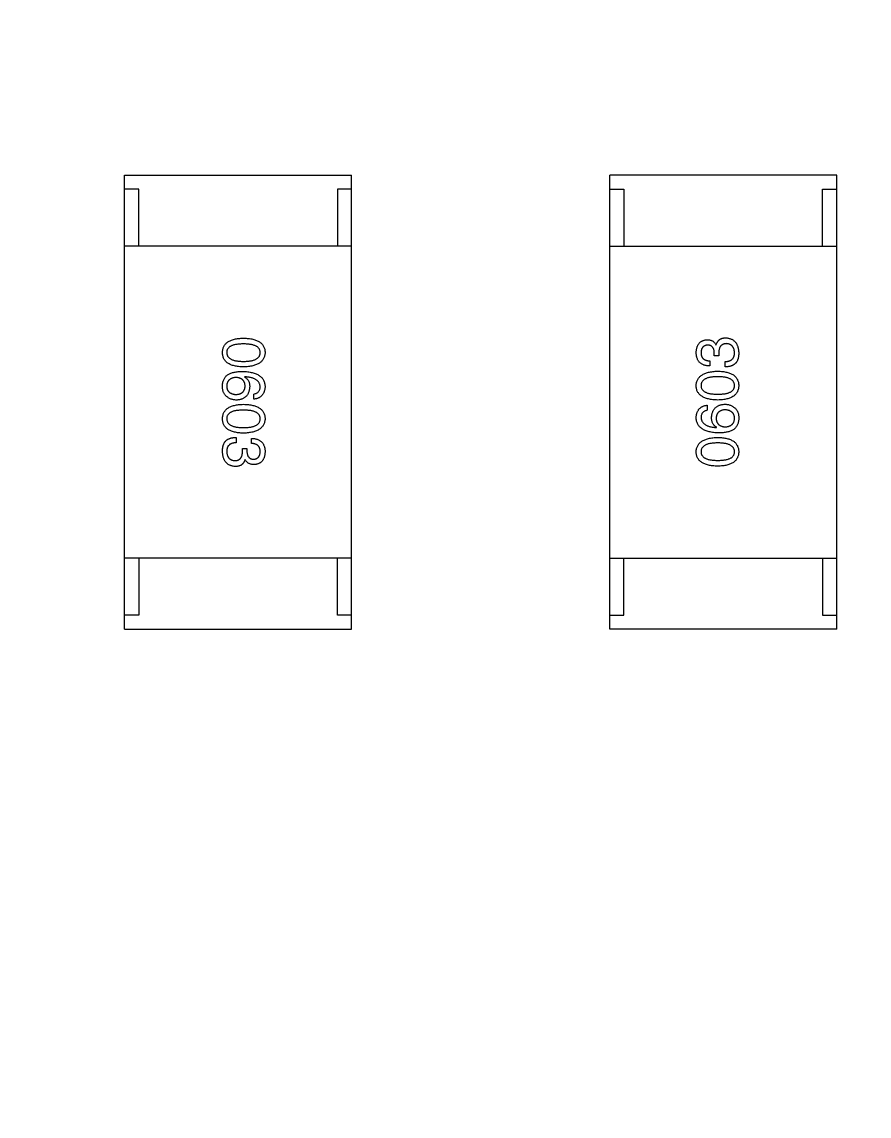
# Model space of a CAD drawing. Header units: millimetres. Extents: x 104 to 312, y 235 to 317.
# Drawn here: x 271.196 to 274.182, y 271.122 to 274.977 of the extents above; entities that cross this region are included whole.
import ezdxf

# ---------------------------------------------------------------- set-up
doc = ezdxf.new("R2010")
doc.units = ezdxf.units.MM
doc.header["$LTSCALE"] = 0.5
doc.linetypes.add('CENTER', pattern=[50.8, 31.75, -6.35, 6.35, -6.35])
doc.layers.get('0').update_dxf_attribs({"linetype": 'CONTINUOUS'})

msp = doc.modelspace()

# ---------------------------------------------------------------- linework, layer by layer
at = {"linetype": 'Continuous'}
for p, q in [((271.5577, 272.8373), (271.5577, 274.4373)), ((271.5577, 274.4373), (272.3577, 274.4373)), ((272.3577, 272.8373), (272.3577, 274.4373)), ((273.2674, 272.8376), (273.2674, 274.4376)), ((274.0674, 274.4376), (273.2674, 274.4376)), ((274.0674, 272.8376), (274.0674, 274.4376)), ((271.6077, 274.3873), (271.5577, 274.3873)), ((271.6077, 274.1873), (271.6077, 274.3873)), ((272.3077, 274.3873), (272.3077, 274.1873)), ((272.3577, 274.3873), (272.3077, 274.3873)), ((273.2674, 274.3876), (273.3174, 274.3876)), ((273.3174, 274.3876), (273.3174, 274.1876)), ((274.0174, 274.1876), (274.0174, 274.3876)), ((274.0174, 274.3876), (274.0674, 274.3876)), ((272.3577, 274.1873), (271.5577, 274.1873)), ((273.2674, 274.1876), (274.0674, 274.1876)), ((273.6419, 273.8395), (273.6427, 273.8395)), ((273.6206, 273.7829), (273.6206, 273.7649)), ((273.6361, 273.8009), (273.6361, 273.8108)), ((273.6517, 273.8009), (273.6361, 273.8009)), ((273.6517, 273.8099), (273.6517, 273.8009)), ((273.6747, 273.7616), (273.6747, 273.7804)), ((271.9815, 273.7268), (271.9807, 273.726)), ((272.0135, 273.6481), (272.0135, 273.6661)), ((273.6115, 273.6268), (273.6115, 273.6088)), ((273.6435, 273.5481), (273.6443, 273.5489)), ((271.9504, 273.5133), (271.9504, 273.4945)), ((272.0045, 273.492), (272.0045, 273.51)), ((271.9733, 273.465), (271.9733, 273.474)), ((271.9733, 273.474), (271.9889, 273.474)), ((271.9889, 273.474), (271.9889, 273.4641)), ((271.9832, 273.4354), (271.9824, 273.4354)), ((272.3577, 273.0873), (271.5577, 273.0873)), ((271.6077, 273.0873), (271.6077, 272.8873)), ((272.3077, 272.8873), (272.3077, 273.0873)), ((273.2674, 273.0876), (274.0674, 273.0876)), ((273.3174, 272.8876), (273.3174, 273.0876)), ((274.0174, 273.0876), (274.0174, 272.8876)), ((271.6077, 272.8873), (271.5577, 272.8873)), ((272.3577, 272.8873), (272.3077, 272.8873)), ((273.2674, 272.8876), (273.3174, 272.8876)), ((274.0174, 272.8876), (274.0674, 272.8876)), ((271.5577, 272.8373), (272.3577, 272.8373)), ((274.0674, 272.8376), (273.2674, 272.8376))]:
    msp.add_line(p, q, dxfattribs=at)
msp.add_circle((274.8618, 271.1524), 27.5, dxfattribs=at)
at = {"color": 1, "linetype": 'CENTER'}
msp.add_circle((274.8621, 271.0916), 21.0001, dxfattribs=at)
at = {"linetype": 'Continuous'}
msp.add_arc((274.8618, 271.1524), 24.842, 307.50561, 229.18658, dxfattribs=at)
for points, knots in [([(271.9028, 273.8122), (271.9029, 273.8142), (271.9031, 273.8181), (271.904, 273.8237), (271.9056, 273.829), (271.9076, 273.8339), (271.9103, 273.8384), (271.9135, 273.8425), (271.9173, 273.8463), (271.9217, 273.8496), (271.9266, 273.8527), (271.9321, 273.8552), (271.9382, 273.8575), (271.9448, 273.8594), (271.9519, 273.8609), (271.9597, 273.862), (271.9679, 273.8627), (271.9737, 273.8629), (271.9766, 273.863)], [0, 0, 0, 0, 0.059135, 0.115606, 0.169241, 0.221578, 0.273261, 0.324749, 0.377329, 0.431642, 0.488541, 0.548597, 0.612232, 0.680174, 0.752504, 0.829777, 0.912307, 1, 1, 1, 1]), ([(271.9766, 273.863), (271.9797, 273.8629), (271.9856, 273.8627), (271.9941, 273.862), (272.0021, 273.8609), (272.0095, 273.8594), (272.0163, 273.8575), (272.0226, 273.8552), (272.0283, 273.8527), (272.0333, 273.8496), (272.0379, 273.8463), (272.0418, 273.8425), (272.0451, 273.8384), (272.0479, 273.8339), (272.05, 273.829), (272.0516, 273.8237), (272.0526, 273.8181), (272.0528, 273.8142), (272.0528, 273.8122)], [0, 0, 0, 0, 0.088823, 0.172287, 0.250296, 0.323438, 0.392244, 0.456221, 0.516635, 0.573871, 0.628, 0.680335, 0.731489, 0.782557, 0.834044, 0.886738, 0.942089, 1, 1, 1, 1]), ([(273.5722, 273.8124), (273.5723, 273.8141), (273.5724, 273.8175), (273.5731, 273.8223), (273.574, 273.8269), (273.5752, 273.8311), (273.5766, 273.8351), (273.5783, 273.8387), (273.5803, 273.842), (273.5826, 273.845), (273.5851, 273.8477), (273.588, 273.8501), (273.5911, 273.8521), (273.5945, 273.8538), (273.5982, 273.8552), (273.6021, 273.8563), (273.6063, 273.8571), (273.6092, 273.8574), (273.6107, 273.8575)], [0, 0, 0, 0, 0.077845, 0.151584, 0.221397, 0.287366, 0.350104, 0.410398, 0.467998, 0.524388, 0.579979, 0.635152, 0.690917, 0.747936, 0.806661, 0.867861, 0.932479, 1, 1, 1, 1]), ([(273.6107, 273.8575), (273.6126, 273.8574), (273.6161, 273.8574), (273.6212, 273.8565), (273.6258, 273.8551), (273.63, 273.8531), (273.6337, 273.8505), (273.637, 273.8474), (273.6397, 273.8437), (273.6411, 273.8409), (273.6419, 273.8395)], [0, 0, 0, 0, 0.143686, 0.277942, 0.40333, 0.521785, 0.638573, 0.755208, 0.874773, 1, 1, 1, 1]), ([(273.6427, 273.8395), (273.643, 273.8405), (273.6436, 273.8424), (273.6447, 273.8452), (273.6461, 273.8478), (273.6475, 273.8502), (273.6491, 273.8524), (273.6508, 273.8545), (273.6527, 273.8563), (273.6547, 273.858), (273.6569, 273.8594), (273.6593, 273.8606), (273.6617, 273.8617), (273.6644, 273.8625), (273.6671, 273.8633), (273.6701, 273.8637), (273.6731, 273.864), (273.6752, 273.864), (273.6763, 273.864)], [0, 0, 0, 0, 0.069445, 0.136039, 0.200011, 0.261745, 0.322328, 0.381403, 0.438864, 0.496655, 0.554398, 0.612391, 0.672266, 0.733005, 0.79604, 0.861293, 0.928785, 1, 1, 1, 1]), ([(273.6763, 273.864), (273.6781, 273.8639), (273.6816, 273.8637), (273.6866, 273.8628), (273.6914, 273.8615), (273.6957, 273.8599), (273.6998, 273.8579), (273.7035, 273.8555), (273.7069, 273.8527), (273.71, 273.8495), (273.7127, 273.846), (273.7151, 273.8421), (273.7171, 273.8378), (273.7188, 273.8331), (273.7202, 273.828), (273.7212, 273.8226), (273.7219, 273.8168), (273.7221, 273.8128), (273.7222, 273.8108)], [0, 0, 0, 0, 0.068236, 0.132937, 0.194125, 0.253174, 0.310181, 0.365986, 0.421096, 0.476216, 0.532352, 0.590232, 0.649824, 0.71274, 0.778406, 0.848058, 0.921922, 1, 1, 1, 1]), ([(271.9766, 273.8426), (271.9742, 273.8425), (271.9696, 273.8425), (271.9629, 273.8421), (271.9567, 273.8416), (271.9509, 273.8408), (271.9456, 273.8396), (271.9407, 273.8384), (271.9363, 273.8369), (271.9324, 273.8351), (271.9289, 273.8331), (271.9259, 273.8308), (271.9233, 273.8283), (271.9213, 273.8255), (271.9196, 273.8226), (271.9184, 273.8193), (271.9177, 273.8158), (271.9176, 273.8135), (271.9176, 273.8122)], [0, 0, 0, 0, 0.096457, 0.187288, 0.27178, 0.350132, 0.423455, 0.491343, 0.554037, 0.612253, 0.666313, 0.717038, 0.764921, 0.811214, 0.856775, 0.902988, 0.950234, 1, 1, 1, 1]), ([(272.0356, 273.8122), (272.0356, 273.8135), (272.0355, 273.8158), (272.0348, 273.8193), (272.0337, 273.8226), (272.032, 273.8256), (272.0299, 273.8283), (272.0273, 273.8308), (272.0243, 273.8331), (272.0208, 273.8351), (272.0169, 273.8369), (272.0125, 273.8384), (272.0076, 273.8396), (272.0023, 273.8408), (271.9965, 273.8416), (271.9903, 273.8421), (271.9836, 273.8425), (271.979, 273.8425), (271.9766, 273.8426)], [0, 0, 0, 0, 0.049764, 0.097007, 0.143217, 0.188577, 0.235116, 0.282997, 0.333719, 0.387776, 0.445989, 0.508679, 0.576563, 0.649481, 0.728235, 0.812722, 0.903548, 1, 1, 1, 1]), ([(273.6124, 273.8386), (273.6115, 273.8386), (273.6097, 273.8384), (273.6072, 273.8379), (273.6048, 273.8372), (273.6026, 273.8364), (273.6006, 273.8353), (273.5988, 273.8341), (273.597, 273.8327), (273.5955, 273.8311), (273.5942, 273.8293), (273.593, 273.8273), (273.5919, 273.8251), (273.5911, 273.8228), (273.5904, 273.8202), (273.5899, 273.8175), (273.5895, 273.8146), (273.5895, 273.8126), (273.5894, 273.8116)], [0, 0, 0, 0, 0.067655, 0.132224, 0.194132, 0.253145, 0.309858, 0.366002, 0.421361, 0.47702, 0.532632, 0.590536, 0.65067, 0.713258, 0.779588, 0.848803, 0.921949, 1, 1, 1, 1]), ([(273.6361, 273.8108), (273.6361, 273.8119), (273.636, 273.814), (273.6356, 273.8171), (273.6351, 273.8199), (273.6344, 273.8226), (273.6335, 273.8251), (273.6324, 273.8274), (273.6312, 273.8294), (273.6298, 273.8313), (273.6282, 273.8329), (273.6265, 273.8344), (273.6245, 273.8356), (273.6224, 273.8366), (273.6202, 273.8375), (273.6177, 273.8381), (273.6151, 273.8385), (273.6133, 273.8386), (273.6124, 273.8386)], [0, 0, 0, 0, 0.079415, 0.154091, 0.22508, 0.29186, 0.355026, 0.415127, 0.472418, 0.528511, 0.583551, 0.638361, 0.693547, 0.750023, 0.807857, 0.868401, 0.932259, 1, 1, 1, 1]), ([(273.6788, 273.8436), (273.6777, 273.8435), (273.6755, 273.8435), (273.6725, 273.8431), (273.6696, 273.8424), (273.6669, 273.8415), (273.6645, 273.8403), (273.6622, 273.8389), (273.6602, 273.8372), (273.6584, 273.8352), (273.6568, 273.8329), (273.6554, 273.8304), (273.6543, 273.8276), (273.6534, 273.8246), (273.6526, 273.8213), (273.6521, 273.8177), (273.6517, 273.8139), (273.6517, 273.8113), (273.6517, 273.8099)], [0, 0, 0, 0, 0.066518, 0.129194, 0.188613, 0.245254, 0.300032, 0.353805, 0.407079, 0.461108, 0.516272, 0.574141, 0.634837, 0.699275, 0.767504, 0.840272, 0.917505, 1, 1, 1, 1]), ([(273.7074, 273.8116), (273.7074, 273.8128), (273.7072, 273.8152), (273.7067, 273.8187), (273.706, 273.8219), (273.7051, 273.8249), (273.704, 273.8277), (273.7027, 273.8303), (273.7012, 273.8326), (273.6995, 273.8348), (273.6976, 273.8367), (273.6955, 273.8384), (273.6932, 273.8398), (273.6907, 273.841), (273.688, 273.842), (273.6851, 273.8428), (273.682, 273.8433), (273.6798, 273.8435), (273.6788, 273.8436)], [0, 0, 0, 0, 0.076694, 0.149502, 0.218019, 0.283183, 0.345589, 0.405199, 0.462852, 0.519478, 0.575313, 0.630559, 0.687006, 0.744638, 0.804006, 0.866059, 0.931486, 1, 1, 1, 1]), ([(271.9766, 273.7614), (271.9737, 273.7615), (271.9679, 273.7617), (271.9597, 273.7625), (271.9519, 273.7636), (271.9448, 273.7651), (271.9382, 273.767), (271.9321, 273.7692), (271.9266, 273.7718), (271.9217, 273.7748), (271.9173, 273.7782), (271.9135, 273.7819), (271.9103, 273.7861), (271.9076, 273.7906), (271.9056, 273.7955), (271.904, 273.8007), (271.9031, 273.8064), (271.9029, 273.8102), (271.9028, 273.8122)], [0, 0, 0, 0, 0.08769, 0.170218, 0.24749, 0.319818, 0.387758, 0.451391, 0.511445, 0.568185, 0.622681, 0.67526, 0.726746, 0.778428, 0.830764, 0.884397, 0.940866, 1, 1, 1, 1]), ([(271.9176, 273.8122), (271.9177, 273.811), (271.9178, 273.8085), (271.9186, 273.8049), (271.9198, 273.8016), (271.9215, 273.7985), (271.9237, 273.7957), (271.9263, 273.7932), (271.9293, 273.7908), (271.9328, 273.7888), (271.9367, 273.7869), (271.9411, 273.7854), (271.946, 273.784), (271.9512, 273.7829), (271.9569, 273.7821), (271.9631, 273.7815), (271.9697, 273.7811), (271.9743, 273.7811), (271.9766, 273.7811)], [0, 0, 0, 0, 0.050879, 0.099377, 0.146973, 0.193618, 0.240619, 0.289461, 0.34047, 0.395283, 0.453059, 0.515633, 0.582666, 0.655287, 0.732971, 0.815933, 0.905166, 1, 1, 1, 1]), ([(271.9766, 273.7811), (271.979, 273.7811), (271.9836, 273.7811), (271.9903, 273.7815), (271.9965, 273.7821), (272.0023, 273.7829), (272.0076, 273.784), (272.0125, 273.7853), (272.0169, 273.7869), (272.0208, 273.7887), (272.0243, 273.7908), (272.0274, 273.7931), (272.0299, 273.7957), (272.032, 273.7985), (272.0337, 273.8016), (272.0348, 273.8049), (272.0355, 273.8085), (272.0356, 273.811), (272.0356, 273.8122)], [0, 0, 0, 0, 0.095719, 0.185854, 0.269738, 0.347952, 0.420315, 0.487894, 0.550245, 0.608186, 0.662454, 0.713283, 0.761375, 0.808209, 0.854301, 0.901312, 0.949396, 1, 1, 1, 1]), ([(272.0528, 273.8122), (272.0527, 273.8103), (272.0525, 273.8064), (272.0514, 273.8009), (272.0498, 273.7957), (272.0476, 273.7909), (272.0448, 273.7864), (272.0414, 273.7823), (272.0375, 273.7786), (272.0329, 273.7752), (272.0279, 273.7722), (272.0222, 273.7696), (272.016, 273.7673), (272.0092, 273.7654), (272.0019, 273.7639), (271.994, 273.7626), (271.9855, 273.7618), (271.9796, 273.7615), (271.9766, 273.7614)], [0, 0, 0, 0, 0.057415, 0.112361, 0.16496, 0.216437, 0.267441, 0.318839, 0.371478, 0.426325, 0.483626, 0.544235, 0.608673, 0.677374, 0.750405, 0.828394, 0.911525, 1, 1, 1, 1]), ([(273.6206, 273.7649), (273.6186, 273.7649), (273.6149, 273.7651), (273.6095, 273.7657), (273.6044, 273.7667), (273.5998, 273.768), (273.5954, 273.7698), (273.5915, 273.7718), (273.5879, 273.7743), (273.5846, 273.7771), (273.5818, 273.7803), (273.5793, 273.7838), (273.5772, 273.7877), (273.5754, 273.792), (273.574, 273.7966), (273.5731, 273.8015), (273.5724, 273.8069), (273.5723, 273.8105), (273.5722, 273.8124)], [0, 0, 0, 0, 0.074804, 0.144899, 0.211458, 0.274554, 0.334363, 0.392059, 0.448123, 0.503024, 0.558154, 0.613471, 0.670844, 0.729926, 0.792003, 0.857405, 0.926768, 1, 1, 1, 1]), ([(273.5894, 273.8116), (273.5894, 273.8105), (273.5895, 273.8083), (273.5898, 273.8051), (273.5904, 273.8021), (273.5913, 273.7994), (273.5924, 273.7968), (273.5937, 273.7945), (273.5953, 273.7923), (273.5972, 273.7904), (273.5992, 273.7887), (273.6016, 273.7873), (273.6042, 273.786), (273.607, 273.7849), (273.61, 273.7841), (273.6133, 273.7835), (273.6169, 273.7831), (273.6193, 273.783), (273.6206, 273.7829)], [0, 0, 0, 0, 0.069877, 0.136363, 0.198671, 0.257968, 0.315462, 0.370709, 0.425568, 0.479847, 0.535753, 0.592303, 0.651386, 0.713311, 0.778642, 0.84836, 0.921866, 1, 1, 1, 1]), ([(273.6747, 273.7804), (273.676, 273.7805), (273.6786, 273.7806), (273.6823, 273.7811), (273.6857, 273.7817), (273.689, 273.7826), (273.6919, 273.7838), (273.6946, 273.7851), (273.6971, 273.7868), (273.6993, 273.7886), (273.7012, 273.7907), (273.7029, 273.793), (273.7043, 273.7955), (273.7054, 273.7983), (273.7064, 273.8013), (273.707, 273.8045), (273.7074, 273.808), (273.7074, 273.8104), (273.7074, 273.8116)], [0, 0, 0, 0, 0.07723, 0.149593, 0.217944, 0.282232, 0.34411, 0.402297, 0.458791, 0.513966, 0.568538, 0.623291, 0.679957, 0.737243, 0.798142, 0.86118, 0.928728, 1, 1, 1, 1]), ([(273.7173, 273.7837), (273.7169, 273.7829), (273.716, 273.7811), (273.7145, 273.7787), (273.7128, 273.7764), (273.711, 273.7743), (273.7089, 273.7724), (273.7067, 273.7706), (273.7043, 273.769), (273.7017, 273.7675), (273.6989, 273.7662), (273.696, 273.765), (273.6929, 273.7641), (273.6896, 273.7632), (273.6861, 273.7626), (273.6824, 273.7621), (273.6786, 273.7617), (273.676, 273.7616), (273.6747, 273.7616)], [0, 0, 0, 0, 0.056906, 0.113264, 0.168825, 0.223843, 0.279195, 0.335267, 0.392098, 0.450414, 0.51054, 0.572219, 0.636652, 0.703156, 0.773102, 0.845505, 0.921063, 1, 1, 1, 1]), ([(273.7222, 273.8108), (273.7222, 273.8094), (273.7221, 273.8067), (273.7219, 273.8027), (273.7215, 273.799), (273.721, 273.7955), (273.7203, 273.7922), (273.7195, 273.7891), (273.7185, 273.7863), (273.7177, 273.7846), (273.7173, 273.7837)], [0, 0, 0, 0, 0.15115, 0.29371, 0.429149, 0.55661, 0.677302, 0.791017, 0.898045, 1, 1, 1, 1]), ([(271.9225, 273.735), (271.9241, 273.7359), (271.9273, 273.7376), (271.9325, 273.7398), (271.9382, 273.7416), (271.9444, 273.7431), (271.9509, 273.7443), (271.958, 273.745), (271.9655, 273.7456), (271.9707, 273.7456), (271.9733, 273.7456)], [0, 0, 0, 0, 0.101889, 0.209155, 0.322694, 0.442863, 0.569758, 0.70479, 0.848502, 1, 1, 1, 1]), ([(271.9733, 273.7456), (271.9765, 273.7456), (271.9826, 273.7454), (271.9914, 273.7445), (271.9997, 273.7434), (272.0074, 273.7418), (272.0145, 273.7398), (272.0209, 273.7374), (272.0268, 273.7346), (272.0321, 273.7314), (272.0369, 273.7279), (272.0409, 273.7239), (272.0445, 273.7195), (272.0474, 273.7146), (272.0497, 273.7094), (272.0514, 273.7038), (272.0525, 273.6978), (272.0527, 273.6937), (272.0528, 273.6916)], [0, 0, 0, 0, 0.087517, 0.169686, 0.246944, 0.319347, 0.387088, 0.450961, 0.511075, 0.567974, 0.622351, 0.675039, 0.726853, 0.778688, 0.83093, 0.884738, 0.941043, 1, 1, 1, 1]), ([(273.5722, 273.6958), (273.5723, 273.6978), (273.5725, 273.7016), (273.5736, 273.7072), (273.5753, 273.7123), (273.5775, 273.7172), (273.5802, 273.7217), (273.5836, 273.7258), (273.5876, 273.7295), (273.5921, 273.7328), (273.5972, 273.7359), (273.6028, 273.7385), (273.609, 273.7408), (273.6158, 273.7427), (273.6232, 273.7442), (273.6311, 273.7454), (273.6396, 273.7463), (273.6454, 273.7465), (273.6484, 273.7467)], [0, 0, 0, 0, 0.057415, 0.112361, 0.16496, 0.216437, 0.267441, 0.318839, 0.371478, 0.426325, 0.483626, 0.544235, 0.608673, 0.677374, 0.750405, 0.828394, 0.911525, 1, 1, 1, 1]), ([(273.6484, 273.7467), (273.6514, 273.7466), (273.6571, 273.7464), (273.6654, 273.7456), (273.6731, 273.7445), (273.6803, 273.743), (273.6869, 273.7411), (273.6929, 273.7389), (273.6984, 273.7363), (273.7033, 273.7333), (273.7077, 273.7299), (273.7115, 273.7261), (273.7147, 273.722), (273.7174, 273.7175), (273.7195, 273.7126), (273.721, 273.7073), (273.7219, 273.7017), (273.7221, 273.6978), (273.7222, 273.6958)], [0, 0, 0, 0, 0.08769, 0.170218, 0.24749, 0.319818, 0.387758, 0.451391, 0.511445, 0.568185, 0.622681, 0.67526, 0.726746, 0.778428, 0.830764, 0.884397, 0.940866, 1, 1, 1, 1]), ([(271.9028, 273.6965), (271.903, 273.6985), (271.9032, 273.7025), (271.9043, 273.7083), (271.9059, 273.7138), (271.9081, 273.7188), (271.9108, 273.7235), (271.9142, 273.7278), (271.918, 273.7317), (271.921, 273.7339), (271.9225, 273.735)], [0, 0, 0, 0, 0.137449, 0.267856, 0.393219, 0.514735, 0.63397, 0.753734, 0.874967, 1, 1, 1, 1]), ([(271.9504, 273.7243), (271.9491, 273.7243), (271.9466, 273.7241), (271.9429, 273.7235), (271.9395, 273.7228), (271.9364, 273.7218), (271.9335, 273.7207), (271.9308, 273.7192), (271.9283, 273.7176), (271.9262, 273.7157), (271.9242, 273.7137), (271.9226, 273.7114), (271.9211, 273.7089), (271.9199, 273.7062), (271.9189, 273.7033), (271.9183, 273.7001), (271.9177, 273.6967), (271.9176, 273.6944), (271.9176, 273.6932)], [0, 0, 0, 0, 0.076467, 0.148148, 0.216496, 0.280559, 0.342274, 0.401168, 0.458322, 0.514073, 0.569257, 0.62465, 0.68124, 0.739113, 0.799947, 0.862804, 0.929597, 1, 1, 1, 1]), ([(271.9824, 273.694), (271.9823, 273.6952), (271.9822, 273.6974), (271.9817, 273.7007), (271.981, 273.7038), (271.9801, 273.7066), (271.979, 273.7093), (271.9775, 273.7117), (271.9759, 273.714), (271.974, 273.716), (271.9719, 273.7178), (271.9695, 273.7193), (271.9669, 273.7207), (271.964, 273.7219), (271.961, 273.7228), (271.9576, 273.7236), (271.9541, 273.7241), (271.9516, 273.7243), (271.9504, 273.7243)], [0, 0, 0, 0, 0.070453, 0.136523, 0.199866, 0.260392, 0.318446, 0.374657, 0.430182, 0.485556, 0.541071, 0.598396, 0.657208, 0.718642, 0.783247, 0.851631, 0.923928, 1, 1, 1, 1]), ([(271.9807, 273.726), (271.9821, 273.7251), (271.985, 273.7234), (271.9887, 273.7203), (271.9918, 273.7166), (271.9944, 273.7125), (271.9963, 273.7079), (271.9978, 273.7028), (271.9986, 273.6973), (271.9987, 273.6935), (271.9987, 273.6916)], [0, 0, 0, 0, 0.122276, 0.239997, 0.35611, 0.473903, 0.59404, 0.720428, 0.855383, 1, 1, 1, 1]), ([(272.0356, 273.6916), (272.0355, 273.6929), (272.0353, 273.6954), (272.0345, 273.6991), (272.0333, 273.7026), (272.0317, 273.7058), (272.0297, 273.7088), (272.0273, 273.7116), (272.0244, 273.7141), (272.0213, 273.7165), (272.0177, 273.7185), (272.0137, 273.7204), (272.0093, 273.722), (272.0045, 273.7234), (271.9993, 273.7246), (271.9937, 273.7256), (271.9878, 273.7263), (271.9836, 273.7266), (271.9815, 273.7268)], [0, 0, 0, 0, 0.054741, 0.107075, 0.158339, 0.208382, 0.258772, 0.310045, 0.362765, 0.417822, 0.475982, 0.537466, 0.602901, 0.673037, 0.747247, 0.826291, 0.910782, 1, 1, 1, 1]), ([(273.6484, 273.727), (273.646, 273.727), (273.6414, 273.7269), (273.6347, 273.7266), (273.6285, 273.726), (273.6227, 273.7251), (273.6174, 273.724), (273.6126, 273.7227), (273.6082, 273.7211), (273.6042, 273.7193), (273.6007, 273.7172), (273.5977, 273.7149), (273.5951, 273.7123), (273.593, 273.7095), (273.5914, 273.7064), (273.5902, 273.7031), (273.5896, 273.6995), (273.5895, 273.6971), (273.5894, 273.6958)], [0, 0, 0, 0, 0.095719, 0.185854, 0.269738, 0.347952, 0.420315, 0.487894, 0.550245, 0.608186, 0.662454, 0.713283, 0.761375, 0.808209, 0.854301, 0.901312, 0.949396, 1, 1, 1, 1]), ([(273.7074, 273.6958), (273.7074, 273.6971), (273.7072, 273.6995), (273.7064, 273.7031), (273.7052, 273.7064), (273.7035, 273.7095), (273.7014, 273.7124), (273.6988, 273.7149), (273.6957, 273.7172), (273.6922, 273.7193), (273.6883, 273.7211), (273.6839, 273.7227), (273.6791, 273.724), (273.6738, 273.7251), (273.6681, 273.726), (273.6619, 273.7266), (273.6553, 273.7269), (273.6508, 273.727), (273.6484, 273.727)], [0, 0, 0, 0, 0.050879, 0.099377, 0.146973, 0.193618, 0.240619, 0.289461, 0.34047, 0.395283, 0.453059, 0.515633, 0.582666, 0.655287, 0.732971, 0.815933, 0.905166, 1, 1, 1, 1]), ([(271.9151, 273.6596), (271.9141, 273.6605), (271.912, 273.6624), (271.9094, 273.6659), (271.9071, 273.6698), (271.9054, 273.6742), (271.9041, 273.6791), (271.9032, 273.6845), (271.9027, 273.6903), (271.9028, 273.6944), (271.9028, 273.6965)], [0, 0, 0, 0, 0.105033, 0.21147, 0.321511, 0.438526, 0.563605, 0.698055, 0.843218, 1, 1, 1, 1]), ([(271.952, 273.6448), (271.9503, 273.6449), (271.9468, 273.645), (271.9417, 273.6457), (271.9368, 273.6468), (271.9321, 273.6484), (271.9276, 273.6505), (271.9232, 273.6531), (271.919, 273.6561), (271.9164, 273.6584), (271.9151, 273.6596)], [0, 0, 0, 0, 0.12904, 0.253809, 0.377066, 0.499122, 0.621469, 0.744665, 0.870607, 1, 1, 1, 1]), ([(271.9176, 273.6932), (271.9177, 273.6921), (271.9179, 273.69), (271.9184, 273.6869), (271.9192, 273.684), (271.9202, 273.6813), (271.9215, 273.6788), (271.923, 273.6764), (271.9248, 273.6743), (271.9268, 273.6724), (271.929, 273.6707), (271.9315, 273.6692), (271.9342, 273.6679), (271.9371, 273.6668), (271.9403, 273.666), (271.9437, 273.6653), (271.9474, 273.6647), (271.9499, 273.6646), (271.9512, 273.6645)], [0, 0, 0, 0, 0.066682, 0.130303, 0.190802, 0.248749, 0.30534, 0.361219, 0.415721, 0.471765, 0.528279, 0.586428, 0.64659, 0.710143, 0.776461, 0.846692, 0.921137, 1, 1, 1, 1]), ([(271.9512, 273.6645), (271.9524, 273.6646), (271.9548, 273.6648), (271.9583, 273.6653), (271.9615, 273.666), (271.9645, 273.6669), (271.9673, 273.668), (271.9698, 273.6693), (271.9721, 273.6709), (271.9742, 273.6726), (271.976, 273.6746), (271.9776, 273.6768), (271.979, 273.6792), (271.9802, 273.6817), (271.9811, 273.6845), (271.9817, 273.6875), (271.9822, 273.6907), (271.9823, 273.6929), (271.9824, 273.694)], [0, 0, 0, 0, 0.076288, 0.14871, 0.216387, 0.281386, 0.342528, 0.402111, 0.4591, 0.514852, 0.569974, 0.625644, 0.682226, 0.740156, 0.800362, 0.863471, 0.930116, 1, 1, 1, 1]), ([(271.9987, 273.6916), (271.9986, 273.6897), (271.9983, 273.6862), (271.9974, 273.681), (271.9962, 273.6762), (271.9947, 273.6718), (271.9928, 273.6676), (271.9907, 273.6638), (271.9882, 273.6604), (271.9855, 273.6573), (271.9824, 273.6545), (271.979, 273.6521), (271.9753, 273.65), (271.9712, 273.6483), (271.9668, 273.6469), (271.9622, 273.6458), (271.9572, 273.6451), (271.9538, 273.6449), (271.952, 273.6448)], [0, 0, 0, 0, 0.074228, 0.144548, 0.211288, 0.274576, 0.335162, 0.393915, 0.450599, 0.506657, 0.562409, 0.618617, 0.676096, 0.735061, 0.79654, 0.860906, 0.928473, 1, 1, 1, 1]), ([(272.0135, 273.6661), (272.0152, 273.6665), (272.0186, 273.6673), (272.0231, 273.6691), (272.027, 273.6715), (272.0302, 273.6744), (272.0327, 273.678), (272.0344, 273.682), (272.0355, 273.6866), (272.0356, 273.6899), (272.0356, 273.6916)], [0, 0, 0, 0, 0.1439, 0.274233, 0.394478, 0.509388, 0.621911, 0.738504, 0.863414, 1, 1, 1, 1]), ([(272.0528, 273.6916), (272.0527, 273.69), (272.0524, 273.6868), (272.0518, 273.6823), (272.0508, 273.6781), (272.0495, 273.6741), (272.048, 273.6704), (272.0462, 273.667), (272.0442, 273.6639), (272.0418, 273.661), (272.0392, 273.6584), (272.0363, 273.6561), (272.0332, 273.654), (272.0298, 273.6523), (272.0261, 273.6508), (272.0221, 273.6496), (272.0179, 273.6487), (272.015, 273.6483), (272.0135, 273.6481)], [0, 0, 0, 0, 0.073784, 0.144317, 0.211047, 0.274818, 0.336501, 0.395724, 0.453465, 0.510016, 0.566585, 0.622844, 0.680328, 0.739335, 0.800408, 0.863904, 0.93053, 1, 1, 1, 1]), ([(273.6484, 273.645), (273.6454, 273.6451), (273.6395, 273.6453), (273.6309, 273.6461), (273.6229, 273.6472), (273.6155, 273.6487), (273.6087, 273.6505), (273.6025, 273.6528), (273.5968, 273.6554), (273.5917, 273.6584), (273.5872, 273.6618), (273.5833, 273.6655), (273.5799, 273.6697), (273.5771, 273.6742), (273.575, 273.6791), (273.5734, 273.6843), (273.5725, 273.69), (273.5723, 273.6938), (273.5722, 273.6958)], [0, 0, 0, 0, 0.088823, 0.172287, 0.250296, 0.323438, 0.392244, 0.456221, 0.516635, 0.573871, 0.628, 0.680335, 0.731489, 0.782557, 0.834044, 0.886738, 0.942089, 1, 1, 1, 1]), ([(273.5894, 273.6958), (273.5895, 273.6946), (273.5896, 273.6922), (273.5902, 273.6887), (273.5914, 273.6855), (273.593, 273.6825), (273.5951, 273.6798), (273.5977, 273.6772), (273.6007, 273.675), (273.6042, 273.673), (273.6082, 273.6712), (273.6126, 273.6696), (273.6174, 273.6684), (273.6227, 273.6673), (273.6285, 273.6665), (273.6347, 273.6659), (273.6414, 273.6656), (273.646, 273.6655), (273.6484, 273.6655)], [0, 0, 0, 0, 0.049764, 0.097007, 0.143217, 0.188577, 0.235116, 0.282997, 0.333719, 0.387776, 0.445989, 0.508679, 0.576563, 0.649481, 0.728235, 0.812722, 0.903548, 1, 1, 1, 1]), ([(273.6484, 273.6655), (273.6508, 273.6655), (273.6554, 273.6656), (273.6621, 273.6659), (273.6683, 273.6665), (273.6741, 273.6673), (273.6794, 273.6684), (273.6843, 273.6696), (273.6887, 273.6712), (273.6926, 273.673), (273.6961, 273.675), (273.6992, 273.6772), (273.7017, 273.6797), (273.7038, 273.6825), (273.7055, 273.6855), (273.7066, 273.6887), (273.7073, 273.6922), (273.7074, 273.6946), (273.7074, 273.6958)], [0, 0, 0, 0, 0.096457, 0.187288, 0.27178, 0.350132, 0.423455, 0.491343, 0.554037, 0.612253, 0.666313, 0.717038, 0.764921, 0.811214, 0.856775, 0.902988, 0.950234, 1, 1, 1, 1]), ([(273.7222, 273.6958), (273.7221, 273.6938), (273.7219, 273.69), (273.721, 273.6843), (273.7195, 273.6791), (273.7174, 273.6742), (273.7147, 273.6697), (273.7115, 273.6655), (273.7077, 273.6618), (273.7033, 273.6584), (273.6984, 273.6554), (273.6929, 273.6528), (273.6869, 273.6506), (273.6803, 273.6487), (273.6731, 273.6472), (273.6654, 273.6461), (273.6571, 273.6453), (273.6514, 273.6451), (273.6484, 273.645)], [0, 0, 0, 0, 0.059135, 0.115606, 0.169241, 0.221578, 0.273261, 0.324749, 0.377329, 0.431642, 0.488541, 0.548597, 0.612232, 0.680174, 0.752504, 0.829777, 0.912307, 1, 1, 1, 1]), ([(271.9028, 273.5791), (271.9029, 273.5811), (271.9031, 273.5849), (271.904, 273.5906), (271.9056, 273.5958), (271.9076, 273.6007), (271.9103, 273.6052), (271.9135, 273.6094), (271.9173, 273.6131), (271.9217, 273.6165), (271.9266, 273.6195), (271.9321, 273.6221), (271.9382, 273.6243), (271.9448, 273.6262), (271.9519, 273.6277), (271.9597, 273.6288), (271.9679, 273.6296), (271.9737, 273.6298), (271.9766, 273.6299)], [0, 0, 0, 0, 0.059135, 0.115606, 0.169241, 0.221578, 0.273261, 0.324749, 0.377329, 0.431642, 0.488541, 0.548597, 0.612232, 0.680174, 0.752504, 0.829777, 0.912307, 1, 1, 1, 1]), ([(271.9766, 273.6299), (271.9797, 273.6298), (271.9856, 273.6296), (271.9941, 273.6288), (272.0021, 273.6277), (272.0095, 273.6262), (272.0163, 273.6244), (272.0226, 273.6221), (272.0283, 273.6195), (272.0333, 273.6165), (272.0379, 273.6131), (272.0418, 273.6094), (272.0451, 273.6053), (272.0479, 273.6007), (272.05, 273.5958), (272.0516, 273.5906), (272.0526, 273.5849), (272.0528, 273.5811), (272.0528, 273.5791)], [0, 0, 0, 0, 0.088823, 0.172287, 0.250296, 0.323438, 0.392244, 0.456221, 0.516635, 0.573871, 0.628, 0.680335, 0.731489, 0.782557, 0.834044, 0.886738, 0.942089, 1, 1, 1, 1]), ([(273.5722, 273.5834), (273.5723, 273.5849), (273.5726, 273.5881), (273.5733, 273.5926), (273.5742, 273.5968), (273.5755, 273.6008), (273.577, 273.6045), (273.5788, 273.6079), (273.5809, 273.6111), (273.5832, 273.6139), (273.5858, 273.6165), (273.5887, 273.6188), (273.5918, 273.6209), (273.5953, 273.6226), (273.5989, 273.6241), (273.6029, 273.6253), (273.6071, 273.6262), (273.61, 273.6266), (273.6115, 273.6268)], [0, 0, 0, 0, 0.073784, 0.144317, 0.211047, 0.274818, 0.336501, 0.395724, 0.453465, 0.510016, 0.566585, 0.622844, 0.680328, 0.739335, 0.800408, 0.863904, 0.93053, 1, 1, 1, 1]), ([(273.6263, 273.5834), (273.6265, 273.5852), (273.6268, 273.5887), (273.6277, 273.5939), (273.6288, 273.5987), (273.6304, 273.6031), (273.6322, 273.6073), (273.6343, 273.6111), (273.6368, 273.6145), (273.6396, 273.6176), (273.6426, 273.6204), (273.6461, 273.6228), (273.6498, 273.6249), (273.6538, 273.6267), (273.6582, 273.628), (273.6628, 273.6291), (273.6678, 273.6298), (273.6713, 273.63), (273.673, 273.6301)], [0, 0, 0, 0, 0.074228, 0.144548, 0.211288, 0.274576, 0.335162, 0.393915, 0.450599, 0.506657, 0.562409, 0.618617, 0.676096, 0.735061, 0.79654, 0.860906, 0.928473, 1, 1, 1, 1]), ([(273.673, 273.6301), (273.6748, 273.63), (273.6782, 273.6299), (273.6833, 273.6293), (273.6882, 273.6281), (273.6929, 273.6265), (273.6975, 273.6244), (273.7018, 273.6218), (273.706, 273.6188), (273.7086, 273.6165), (273.7099, 273.6153)], [0, 0, 0, 0, 0.12904, 0.253809, 0.377066, 0.499122, 0.621469, 0.744665, 0.870607, 1, 1, 1, 1]), ([(271.9766, 273.6094), (271.9742, 273.6094), (271.9696, 273.6093), (271.9629, 273.609), (271.9567, 273.6084), (271.9509, 273.6076), (271.9456, 273.6065), (271.9407, 273.6053), (271.9363, 273.6037), (271.9324, 273.6019), (271.9289, 273.5999), (271.9259, 273.5977), (271.9233, 273.5952), (271.9213, 273.5924), (271.9196, 273.5894), (271.9184, 273.5862), (271.9177, 273.5827), (271.9176, 273.5803), (271.9176, 273.5791)], [0, 0, 0, 0, 0.096457, 0.187288, 0.27178, 0.350132, 0.423455, 0.491343, 0.554037, 0.612253, 0.666313, 0.717038, 0.764921, 0.811214, 0.856775, 0.902988, 0.950234, 1, 1, 1, 1]), ([(272.0356, 273.5791), (272.0356, 273.5803), (272.0355, 273.5827), (272.0348, 273.5862), (272.0337, 273.5894), (272.032, 273.5924), (272.0299, 273.5951), (272.0273, 273.5977), (272.0243, 273.5999), (272.0208, 273.6019), (272.0169, 273.6037), (272.0125, 273.6053), (272.0076, 273.6065), (272.0023, 273.6076), (271.9965, 273.6084), (271.9903, 273.609), (271.9836, 273.6093), (271.979, 273.6094), (271.9766, 273.6094)], [0, 0, 0, 0, 0.049764, 0.097007, 0.143217, 0.188577, 0.235116, 0.282997, 0.333719, 0.387776, 0.445989, 0.508679, 0.576563, 0.649481, 0.728235, 0.812722, 0.903548, 1, 1, 1, 1]), ([(273.6517, 273.5293), (273.6486, 273.5294), (273.6424, 273.5295), (273.6336, 273.5304), (273.6253, 273.5315), (273.6177, 273.5332), (273.6106, 273.5351), (273.6041, 273.5375), (273.5982, 273.5403), (273.5929, 273.5435), (273.5882, 273.547), (273.5841, 273.551), (273.5806, 273.5554), (273.5777, 273.5603), (273.5754, 273.5655), (273.5737, 273.5711), (273.5726, 273.5771), (273.5723, 273.5812), (273.5722, 273.5834)], [0, 0, 0, 0, 0.087517, 0.169686, 0.246944, 0.319347, 0.387088, 0.450961, 0.511075, 0.567974, 0.622351, 0.675039, 0.726853, 0.778688, 0.83093, 0.884738, 0.941043, 1, 1, 1, 1]), ([(273.6115, 273.6088), (273.6098, 273.6084), (273.6065, 273.6076), (273.6019, 273.6058), (273.598, 273.6034), (273.5948, 273.6005), (273.5924, 273.597), (273.5907, 273.5929), (273.5896, 273.5883), (273.5895, 273.5851), (273.5894, 273.5834)], [0, 0, 0, 0, 0.1439, 0.274233, 0.394478, 0.509388, 0.621911, 0.738504, 0.863414, 1, 1, 1, 1]), ([(273.5894, 273.5834), (273.5895, 273.5821), (273.5897, 273.5795), (273.5906, 273.5758), (273.5917, 273.5724), (273.5934, 273.5691), (273.5953, 273.5661), (273.5978, 273.5633), (273.6006, 273.5608), (273.6038, 273.5584), (273.6074, 273.5564), (273.6114, 273.5545), (273.6158, 273.5529), (273.6205, 273.5515), (273.6257, 273.5503), (273.6313, 273.5493), (273.6373, 273.5486), (273.6414, 273.5483), (273.6435, 273.5481)], [0, 0, 0, 0, 0.054741, 0.107075, 0.158339, 0.208382, 0.258772, 0.310045, 0.362765, 0.417822, 0.475982, 0.537466, 0.602901, 0.673037, 0.747247, 0.826291, 0.910782, 1, 1, 1, 1]), ([(273.6443, 273.5489), (273.6429, 273.5498), (273.6401, 273.5515), (273.6364, 273.5547), (273.6332, 273.5583), (273.6307, 273.5624), (273.6287, 273.567), (273.6273, 273.5721), (273.6264, 273.5776), (273.6263, 273.5814), (273.6263, 273.5834)], [0, 0, 0, 0, 0.122276, 0.239997, 0.35611, 0.473903, 0.59404, 0.720428, 0.855383, 1, 1, 1, 1]), ([(273.6738, 273.6104), (273.6726, 273.6103), (273.6702, 273.6102), (273.6668, 273.6096), (273.6635, 273.6089), (273.6605, 273.608), (273.6578, 273.6069), (273.6552, 273.6056), (273.6529, 273.604), (273.6508, 273.6023), (273.649, 273.6003), (273.6474, 273.5981), (273.646, 273.5957), (273.6449, 273.5932), (273.644, 273.5904), (273.6433, 273.5874), (273.6428, 273.5842), (273.6427, 273.582), (273.6427, 273.5809)], [0, 0, 0, 0, 0.076288, 0.14871, 0.216387, 0.281386, 0.342528, 0.402111, 0.4591, 0.514852, 0.569974, 0.625644, 0.682226, 0.740156, 0.800362, 0.863471, 0.930116, 1, 1, 1, 1]), ([(273.7074, 273.5817), (273.7073, 273.5828), (273.7072, 273.585), (273.7066, 273.5881), (273.7058, 273.591), (273.7048, 273.5936), (273.7035, 273.5962), (273.702, 273.5985), (273.7002, 273.6006), (273.6982, 273.6025), (273.696, 273.6042), (273.6935, 273.6057), (273.6908, 273.607), (273.6879, 273.6081), (273.6847, 273.6089), (273.6813, 273.6096), (273.6777, 273.6102), (273.6751, 273.6103), (273.6738, 273.6104)], [0, 0, 0, 0, 0.066682, 0.130303, 0.190802, 0.248749, 0.30534, 0.361219, 0.415721, 0.471765, 0.528279, 0.586428, 0.64659, 0.710143, 0.776461, 0.846692, 0.921137, 1, 1, 1, 1]), ([(273.7099, 273.6153), (273.711, 273.6144), (273.7131, 273.6125), (273.7157, 273.609), (273.7179, 273.6051), (273.7196, 273.6007), (273.721, 273.5958), (273.7218, 273.5904), (273.7223, 273.5846), (273.7222, 273.5805), (273.7222, 273.5784)], [0, 0, 0, 0, 0.105033, 0.21147, 0.321511, 0.438526, 0.563605, 0.698055, 0.843218, 1, 1, 1, 1]), ([(271.9766, 273.5283), (271.9737, 273.5284), (271.9679, 273.5286), (271.9597, 273.5293), (271.9519, 273.5304), (271.9448, 273.5319), (271.9382, 273.5338), (271.9321, 273.536), (271.9266, 273.5386), (271.9217, 273.5416), (271.9173, 273.545), (271.9135, 273.5488), (271.9103, 273.5529), (271.9076, 273.5574), (271.9056, 273.5623), (271.904, 273.5676), (271.9031, 273.5732), (271.9029, 273.5771), (271.9028, 273.5791)], [0, 0, 0, 0, 0.08769, 0.170218, 0.24749, 0.319818, 0.387758, 0.451391, 0.511445, 0.568185, 0.622681, 0.67526, 0.726746, 0.778428, 0.830764, 0.884397, 0.940866, 1, 1, 1, 1]), ([(271.9176, 273.5791), (271.9177, 273.5778), (271.9178, 273.5754), (271.9186, 273.5718), (271.9198, 273.5685), (271.9215, 273.5654), (271.9237, 273.5626), (271.9263, 273.56), (271.9293, 273.5577), (271.9328, 273.5556), (271.9367, 273.5538), (271.9411, 273.5522), (271.946, 273.5509), (271.9512, 273.5498), (271.9569, 273.549), (271.9631, 273.5484), (271.9697, 273.548), (271.9743, 273.5479), (271.9766, 273.5479)], [0, 0, 0, 0, 0.050879, 0.099377, 0.146973, 0.193618, 0.240619, 0.289461, 0.34047, 0.395283, 0.453059, 0.515633, 0.582666, 0.655287, 0.732971, 0.815933, 0.905166, 1, 1, 1, 1]), ([(271.9766, 273.5479), (271.979, 273.5479), (271.9836, 273.548), (271.9903, 273.5484), (271.9965, 273.549), (272.0023, 273.5498), (272.0076, 273.5509), (272.0125, 273.5522), (272.0169, 273.5538), (272.0208, 273.5556), (272.0243, 273.5577), (272.0274, 273.56), (272.0299, 273.5626), (272.032, 273.5654), (272.0337, 273.5685), (272.0348, 273.5718), (272.0355, 273.5754), (272.0356, 273.5778), (272.0356, 273.5791)], [0, 0, 0, 0, 0.095719, 0.185854, 0.269738, 0.347952, 0.420315, 0.487894, 0.550245, 0.608186, 0.662454, 0.713283, 0.761375, 0.808209, 0.854301, 0.901312, 0.949396, 1, 1, 1, 1]), ([(272.0528, 273.5791), (272.0527, 273.5771), (272.0525, 273.5733), (272.0514, 273.5677), (272.0498, 273.5626), (272.0476, 273.5577), (272.0448, 273.5533), (272.0414, 273.5492), (272.0375, 273.5454), (272.0329, 273.5421), (272.0279, 273.539), (272.0222, 273.5364), (272.016, 273.5341), (272.0092, 273.5322), (272.0019, 273.5307), (271.994, 273.5295), (271.9855, 273.5286), (271.9796, 273.5284), (271.9766, 273.5283)], [0, 0, 0, 0, 0.057415, 0.112361, 0.16496, 0.216437, 0.267441, 0.318839, 0.371478, 0.426325, 0.483626, 0.544235, 0.608673, 0.677374, 0.750405, 0.828394, 0.911525, 1, 1, 1, 1]), ([(273.6427, 273.5809), (273.6427, 273.5797), (273.6428, 273.5775), (273.6433, 273.5742), (273.644, 273.5711), (273.6449, 273.5683), (273.6461, 273.5656), (273.6475, 273.5632), (273.6492, 273.5609), (273.6511, 273.5589), (273.6532, 273.5571), (273.6556, 273.5556), (273.6582, 273.5542), (273.661, 273.553), (273.6641, 273.5521), (273.6674, 273.5513), (273.6709, 273.5508), (273.6734, 273.5507), (273.6747, 273.5506)], [0, 0, 0, 0, 0.070453, 0.136523, 0.199866, 0.260392, 0.318446, 0.374657, 0.430182, 0.485556, 0.541071, 0.598396, 0.657208, 0.718642, 0.783247, 0.851631, 0.923928, 1, 1, 1, 1]), ([(273.6747, 273.5506), (273.676, 273.5506), (273.6785, 273.5508), (273.6821, 273.5514), (273.6855, 273.5521), (273.6887, 273.5531), (273.6916, 273.5542), (273.6942, 273.5557), (273.6967, 273.5573), (273.6988, 273.5592), (273.7008, 273.5612), (273.7025, 273.5635), (273.704, 273.566), (273.7051, 273.5687), (273.7061, 273.5717), (273.7068, 273.5748), (273.7073, 273.5782), (273.7074, 273.5805), (273.7074, 273.5817)], [0, 0, 0, 0, 0.076467, 0.148148, 0.216496, 0.280559, 0.342274, 0.401168, 0.458322, 0.514073, 0.569257, 0.62465, 0.68124, 0.739113, 0.799947, 0.862804, 0.929597, 1, 1, 1, 1]), ([(273.7222, 273.5784), (273.7221, 273.5764), (273.7219, 273.5724), (273.7208, 273.5666), (273.7192, 273.5611), (273.717, 273.5561), (273.7142, 273.5514), (273.7109, 273.5471), (273.707, 273.5432), (273.704, 273.541), (273.7025, 273.5399)], [0, 0, 0, 0, 0.137449, 0.267856, 0.393219, 0.514735, 0.63397, 0.753734, 0.874967, 1, 1, 1, 1]), ([(271.9078, 273.4912), (271.9082, 273.4921), (271.909, 273.4938), (271.9106, 273.4962), (271.9122, 273.4985), (271.9141, 273.5006), (271.9161, 273.5025), (271.9183, 273.5043), (271.9208, 273.506), (271.9233, 273.5074), (271.9261, 273.5087), (271.929, 273.5099), (271.9322, 273.5108), (271.9355, 273.5117), (271.9389, 273.5123), (271.9426, 273.5128), (271.9464, 273.5132), (271.949, 273.5133), (271.9504, 273.5133)], [0, 0, 0, 0, 0.056906, 0.113264, 0.168825, 0.223843, 0.279195, 0.335267, 0.392098, 0.450414, 0.51054, 0.572219, 0.636652, 0.703156, 0.773102, 0.845505, 0.921063, 1, 1, 1, 1]), ([(272.0045, 273.51), (272.0064, 273.51), (272.0101, 273.5099), (272.0155, 273.5092), (272.0206, 273.5082), (272.0253, 273.5069), (272.0296, 273.5051), (272.0336, 273.5031), (272.0372, 273.5006), (272.0404, 273.4978), (272.0433, 273.4946), (272.0457, 273.4911), (272.0479, 273.4872), (272.0496, 273.4829), (272.051, 273.4783), (272.052, 273.4734), (272.0527, 273.4681), (272.0528, 273.4644), (272.0528, 273.4625)], [0, 0, 0, 0, 0.074804, 0.144899, 0.211458, 0.274554, 0.334363, 0.392059, 0.448123, 0.503024, 0.558154, 0.613471, 0.670844, 0.729926, 0.792003, 0.857405, 0.926768, 1, 1, 1, 1]), ([(273.5722, 273.4627), (273.5723, 273.4646), (273.5725, 273.4685), (273.5736, 273.474), (273.5753, 273.4792), (273.5775, 273.484), (273.5802, 273.4885), (273.5836, 273.4926), (273.5876, 273.4963), (273.5921, 273.4997), (273.5972, 273.5027), (273.6028, 273.5053), (273.609, 273.5076), (273.6158, 273.5095), (273.6232, 273.5111), (273.6311, 273.5123), (273.6396, 273.5131), (273.6454, 273.5134), (273.6484, 273.5135)], [0, 0, 0, 0, 0.057415, 0.112361, 0.16496, 0.216437, 0.267441, 0.318839, 0.371478, 0.426325, 0.483626, 0.544235, 0.608673, 0.677374, 0.750405, 0.828394, 0.911525, 1, 1, 1, 1]), ([(273.6484, 273.5135), (273.6514, 273.5134), (273.6571, 273.5132), (273.6654, 273.5124), (273.6731, 273.5113), (273.6803, 273.5098), (273.6869, 273.508), (273.6929, 273.5057), (273.6984, 273.5031), (273.7033, 273.5001), (273.7077, 273.4967), (273.7115, 273.493), (273.7147, 273.4888), (273.7174, 273.4843), (273.7195, 273.4794), (273.721, 273.4742), (273.7219, 273.4686), (273.7221, 273.4647), (273.7222, 273.4627)], [0, 0, 0, 0, 0.08769, 0.170218, 0.24749, 0.319818, 0.387758, 0.451391, 0.511445, 0.568185, 0.622681, 0.67526, 0.726746, 0.778428, 0.830764, 0.884397, 0.940866, 1, 1, 1, 1]), ([(273.7025, 273.5399), (273.701, 273.5391), (273.6977, 273.5373), (273.6925, 273.5351), (273.6868, 273.5333), (273.6807, 273.5318), (273.6741, 273.5306), (273.667, 273.5299), (273.6595, 273.5293), (273.6544, 273.5293), (273.6517, 273.5293)], [0, 0, 0, 0, 0.101889, 0.209155, 0.322694, 0.442863, 0.569758, 0.70479, 0.848502, 1, 1, 1, 1]), ([(271.9028, 273.4641), (271.9029, 273.4655), (271.9029, 273.4682), (271.9031, 273.4722), (271.9035, 273.4759), (271.9041, 273.4794), (271.9047, 273.4827), (271.9056, 273.4858), (271.9065, 273.4886), (271.9074, 273.4903), (271.9078, 273.4912)], [0, 0, 0, 0, 0.15115, 0.29371, 0.429149, 0.55661, 0.677302, 0.791017, 0.898045, 1, 1, 1, 1]), ([(271.9504, 273.4945), (271.9491, 273.4944), (271.9465, 273.4943), (271.9428, 273.4938), (271.9393, 273.4932), (271.9361, 273.4923), (271.9331, 273.4911), (271.9304, 273.4898), (271.928, 273.4881), (271.9258, 273.4863), (271.9238, 273.4842), (271.9221, 273.4819), (271.9207, 273.4794), (271.9196, 273.4766), (271.9187, 273.4736), (271.9181, 273.4704), (271.9177, 273.4669), (271.9176, 273.4645), (271.9176, 273.4633)], [0, 0, 0, 0, 0.07723, 0.149593, 0.217944, 0.282232, 0.34411, 0.402297, 0.458791, 0.513966, 0.568538, 0.623291, 0.679957, 0.737243, 0.798142, 0.86118, 0.928728, 1, 1, 1, 1]), ([(272.0356, 273.4633), (272.0356, 273.4644), (272.0356, 273.4666), (272.0352, 273.4698), (272.0346, 273.4728), (272.0337, 273.4755), (272.0327, 273.4781), (272.0313, 273.4804), (272.0297, 273.4826), (272.0279, 273.4845), (272.0258, 273.4862), (272.0234, 273.4876), (272.0209, 273.4889), (272.0181, 273.49), (272.015, 273.4908), (272.0117, 273.4914), (272.0082, 273.4919), (272.0057, 273.492), (272.0045, 273.492)], [0, 0, 0, 0, 0.069877, 0.136363, 0.198671, 0.257968, 0.315462, 0.370709, 0.425568, 0.479847, 0.535753, 0.592303, 0.651386, 0.713311, 0.778642, 0.84836, 0.921866, 1, 1, 1, 1]), ([(273.6484, 273.4938), (273.646, 273.4938), (273.6414, 273.4938), (273.6347, 273.4934), (273.6285, 273.4928), (273.6227, 273.492), (273.6174, 273.4909), (273.6126, 273.4896), (273.6082, 273.488), (273.6042, 273.4862), (273.6007, 273.4841), (273.5977, 273.4818), (273.5951, 273.4792), (273.593, 273.4764), (273.5914, 273.4733), (273.5902, 273.47), (273.5896, 273.4664), (273.5895, 273.4639), (273.5894, 273.4627)], [0, 0, 0, 0, 0.095719, 0.185854, 0.269738, 0.347952, 0.420315, 0.487894, 0.550245, 0.608186, 0.662454, 0.713283, 0.761375, 0.808209, 0.854301, 0.901312, 0.949396, 1, 1, 1, 1]), ([(273.7074, 273.4627), (273.7074, 273.4639), (273.7072, 273.4664), (273.7064, 273.47), (273.7052, 273.4733), (273.7035, 273.4764), (273.7014, 273.4792), (273.6988, 273.4817), (273.6957, 273.4841), (273.6922, 273.4862), (273.6883, 273.488), (273.6839, 273.4895), (273.6791, 273.4909), (273.6738, 273.492), (273.6681, 273.4928), (273.6619, 273.4934), (273.6553, 273.4938), (273.6508, 273.4938), (273.6484, 273.4938)], [0, 0, 0, 0, 0.050879, 0.099377, 0.146973, 0.193618, 0.240619, 0.289461, 0.34047, 0.395283, 0.453059, 0.515633, 0.582666, 0.655287, 0.732971, 0.815933, 0.905166, 1, 1, 1, 1]), ([(271.9487, 273.4109), (271.947, 273.411), (271.9435, 273.4112), (271.9384, 273.4121), (271.9337, 273.4134), (271.9293, 273.415), (271.9252, 273.417), (271.9215, 273.4194), (271.9181, 273.4222), (271.9151, 273.4254), (271.9123, 273.4289), (271.91, 273.4328), (271.9079, 273.4371), (271.9062, 273.4418), (271.9049, 273.4469), (271.9038, 273.4523), (271.9031, 273.4581), (271.9029, 273.4621), (271.9028, 273.4641)], [0, 0, 0, 0, 0.068236, 0.132937, 0.194125, 0.253174, 0.310181, 0.365986, 0.421096, 0.476216, 0.532352, 0.590232, 0.649824, 0.71274, 0.778406, 0.848058, 0.921922, 1, 1, 1, 1]), ([(271.9176, 273.4633), (271.9177, 273.4621), (271.9178, 273.4597), (271.9184, 273.4562), (271.9191, 273.453), (271.9199, 273.45), (271.921, 273.4472), (271.9223, 273.4446), (271.9238, 273.4423), (271.9255, 273.4401), (271.9275, 273.4383), (271.9295, 273.4365), (271.9319, 273.4351), (271.9344, 273.4339), (271.9371, 273.4329), (271.94, 273.4322), (271.943, 273.4316), (271.9452, 273.4314), (271.9463, 273.4314)], [0, 0, 0, 0, 0.076694, 0.149502, 0.218019, 0.283183, 0.345589, 0.405199, 0.462852, 0.519478, 0.575313, 0.630559, 0.687006, 0.744638, 0.804006, 0.866059, 0.931486, 1, 1, 1, 1]), ([(271.9463, 273.4314), (271.9474, 273.4314), (271.9495, 273.4314), (271.9526, 273.4318), (271.9555, 273.4325), (271.9581, 273.4334), (271.9606, 273.4346), (271.9628, 273.436), (271.9648, 273.4378), (271.9666, 273.4397), (271.9682, 273.442), (271.9696, 273.4445), (271.9708, 273.4473), (271.9717, 273.4503), (271.9725, 273.4536), (271.9729, 273.4572), (271.9733, 273.461), (271.9733, 273.4636), (271.9733, 273.465)], [0, 0, 0, 0, 0.066518, 0.129194, 0.188613, 0.245254, 0.300032, 0.353805, 0.407079, 0.461108, 0.516272, 0.574141, 0.634837, 0.699275, 0.767504, 0.840272, 0.917505, 1, 1, 1, 1]), ([(271.9824, 273.4354), (271.982, 273.4345), (271.9814, 273.4325), (271.9803, 273.4297), (271.979, 273.4271), (271.9775, 273.4247), (271.9759, 273.4225), (271.9742, 273.4204), (271.9723, 273.4186), (271.9703, 273.417), (271.9681, 273.4155), (271.9658, 273.4143), (271.9633, 273.4132), (271.9606, 273.4124), (271.9579, 273.4116), (271.955, 273.4112), (271.9519, 273.4109), (271.9498, 273.4109), (271.9487, 273.4109)], [0, 0, 0, 0, 0.069445, 0.136039, 0.200011, 0.261745, 0.322328, 0.381403, 0.438864, 0.496655, 0.554398, 0.612391, 0.672266, 0.733005, 0.79604, 0.861293, 0.928785, 1, 1, 1, 1]), ([(272.0143, 273.4174), (272.0125, 273.4175), (272.0089, 273.4176), (272.0038, 273.4184), (271.9992, 273.4198), (271.995, 273.4218), (271.9913, 273.4244), (271.9881, 273.4275), (271.9853, 273.4312), (271.9839, 273.434), (271.9832, 273.4354)], [0, 0, 0, 0, 0.143686, 0.277942, 0.40333, 0.521785, 0.638573, 0.755208, 0.874773, 1, 1, 1, 1]), ([(271.9889, 273.4641), (271.989, 273.463), (271.989, 273.4609), (271.9894, 273.4578), (271.99, 273.455), (271.9906, 273.4523), (271.9915, 273.4498), (271.9926, 273.4475), (271.9938, 273.4455), (271.9952, 273.4436), (271.9968, 273.442), (271.9986, 273.4405), (272.0005, 273.4393), (272.0026, 273.4383), (272.0049, 273.4374), (272.0073, 273.4368), (272.0099, 273.4364), (272.0117, 273.4363), (272.0127, 273.4363)], [0, 0, 0, 0, 0.079415, 0.154091, 0.22508, 0.29186, 0.355026, 0.415127, 0.472418, 0.528511, 0.583551, 0.638361, 0.693547, 0.750023, 0.807857, 0.868401, 0.932259, 1, 1, 1, 1]), ([(272.0127, 273.4363), (272.0136, 273.4364), (272.0153, 273.4365), (272.0178, 273.437), (272.0202, 273.4377), (272.0224, 273.4385), (272.0244, 273.4396), (272.0263, 273.4408), (272.028, 273.4422), (272.0295, 273.4438), (272.0309, 273.4456), (272.0321, 273.4476), (272.0331, 273.4498), (272.034, 273.4521), (272.0346, 273.4547), (272.0351, 273.4574), (272.0355, 273.4603), (272.0356, 273.4623), (272.0356, 273.4633)], [0, 0, 0, 0, 0.067655, 0.132224, 0.194132, 0.253145, 0.309858, 0.366002, 0.421361, 0.47702, 0.532632, 0.590536, 0.65067, 0.713258, 0.779588, 0.848803, 0.921949, 1, 1, 1, 1]), ([(272.0528, 273.4625), (272.0528, 273.4608), (272.0526, 273.4574), (272.0519, 273.4526), (272.0511, 273.448), (272.0499, 273.4438), (272.0485, 273.4398), (272.0467, 273.4362), (272.0448, 273.4329), (272.0425, 273.4299), (272.0399, 273.4272), (272.0371, 273.4249), (272.0339, 273.4228), (272.0306, 273.4211), (272.0269, 273.4197), (272.0229, 273.4186), (272.0187, 273.4178), (272.0158, 273.4175), (272.0143, 273.4174)], [0, 0, 0, 0, 0.077845, 0.151584, 0.221397, 0.287366, 0.350104, 0.410398, 0.467998, 0.524388, 0.579979, 0.635152, 0.690917, 0.747936, 0.806661, 0.867861, 0.932479, 1, 1, 1, 1]), ([(273.6484, 273.4119), (273.6454, 273.412), (273.6395, 273.4122), (273.6309, 273.4129), (273.6229, 273.414), (273.6155, 273.4155), (273.6087, 273.4174), (273.6025, 273.4197), (273.5968, 273.4222), (273.5917, 273.4253), (273.5872, 273.4286), (273.5833, 273.4324), (273.5799, 273.4365), (273.5771, 273.441), (273.575, 273.4459), (273.5734, 273.4512), (273.5725, 273.4568), (273.5723, 273.4607), (273.5722, 273.4627)], [0, 0, 0, 0, 0.088823, 0.172287, 0.250296, 0.323438, 0.392244, 0.456221, 0.516635, 0.573871, 0.628, 0.680335, 0.731489, 0.782557, 0.834044, 0.886738, 0.942089, 1, 1, 1, 1]), ([(273.5894, 273.4627), (273.5895, 273.4615), (273.5896, 273.4591), (273.5902, 273.4556), (273.5914, 273.4523), (273.593, 273.4493), (273.5951, 273.4466), (273.5977, 273.4441), (273.6007, 273.4418), (273.6042, 273.4398), (273.6082, 273.4381), (273.6126, 273.4365), (273.6174, 273.4353), (273.6227, 273.4341), (273.6285, 273.4334), (273.6347, 273.4328), (273.6414, 273.4324), (273.646, 273.4324), (273.6484, 273.4324)], [0, 0, 0, 0, 0.049764, 0.097007, 0.143217, 0.188577, 0.235116, 0.282997, 0.333719, 0.387776, 0.445989, 0.508679, 0.576563, 0.649481, 0.728235, 0.812722, 0.903548, 1, 1, 1, 1]), ([(273.6484, 273.4324), (273.6508, 273.4324), (273.6554, 273.4324), (273.6621, 273.4328), (273.6683, 273.4334), (273.6741, 273.4342), (273.6794, 273.4353), (273.6843, 273.4365), (273.6887, 273.4381), (273.6926, 273.4398), (273.6961, 273.4418), (273.6992, 273.4441), (273.7017, 273.4466), (273.7038, 273.4494), (273.7055, 273.4523), (273.7066, 273.4556), (273.7073, 273.4591), (273.7074, 273.4615), (273.7074, 273.4627)], [0, 0, 0, 0, 0.096457, 0.187288, 0.27178, 0.350132, 0.423455, 0.491343, 0.554037, 0.612253, 0.666313, 0.717038, 0.764921, 0.811214, 0.856775, 0.902988, 0.950234, 1, 1, 1, 1]), ([(273.7222, 273.4627), (273.7221, 273.4607), (273.7219, 273.4568), (273.721, 273.4512), (273.7195, 273.4459), (273.7174, 273.441), (273.7147, 273.4365), (273.7115, 273.4324), (273.7077, 273.4286), (273.7033, 273.4253), (273.6984, 273.4222), (273.6929, 273.4197), (273.6869, 273.4174), (273.6803, 273.4155), (273.6731, 273.414), (273.6654, 273.4129), (273.6571, 273.4122), (273.6514, 273.412), (273.6484, 273.4119)], [0, 0, 0, 0, 0.059135, 0.115606, 0.169241, 0.221578, 0.273261, 0.324749, 0.377329, 0.431642, 0.488541, 0.548597, 0.612232, 0.680174, 0.752504, 0.829777, 0.912307, 1, 1, 1, 1])]:
    msp.add_open_spline(points, degree=3, knots=knots, dxfattribs=at)

doc.saveas('drawing.dxf')
